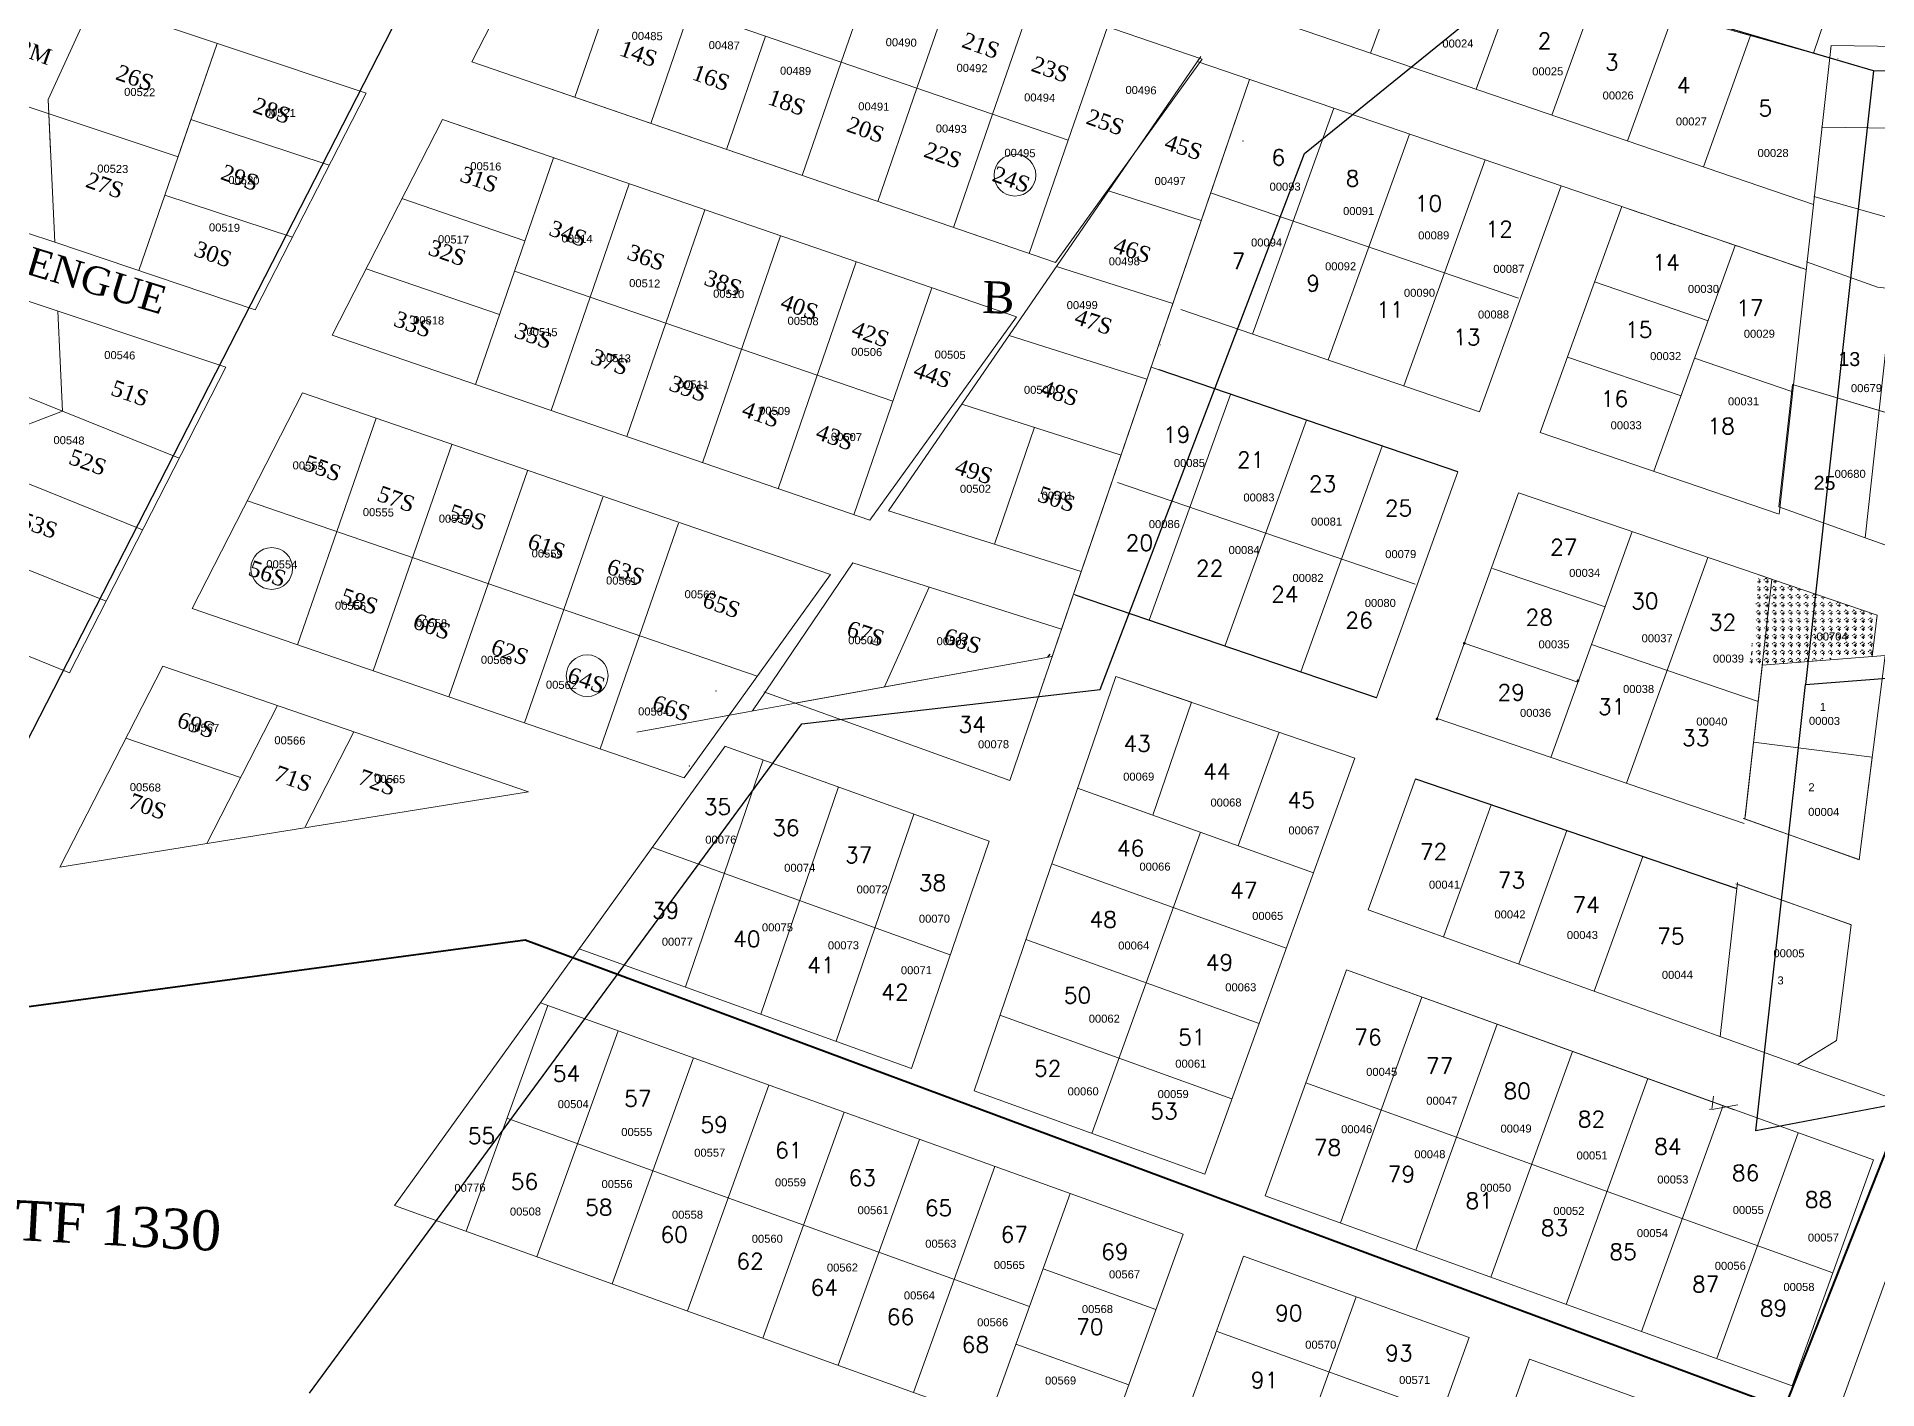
# Model space of a CAD drawing. Header units: metres. Extents: x 251686 to 255059, y 1627526 to 1631912.
# Drawn here: x 253179 to 253409, y 1630908.1 to 1631077.2 of the extents above; entities that cross this region are included whole.
import ezdxf
from ezdxf.enums import TextEntityAlignment as Align

# ---------------------------------------------------------------- set-up
doc = ezdxf.new("R2010")
doc.units = ezdxf.units.M
doc.header["$MEASUREMENT"] = 0
doc.linetypes.add('CACHE2', pattern=[0.004763, 0.003175, -0.001588])
for name, color, linetype in [('A_revoir_niveau_0', 7, 'Continuous'), ('limites_parcelles', 7, 'Continuous'), ('limites_sections', 7, 'Continuous'), ('limites_tf', 7, 'Continuous'), ('numero_lot', 7, 'Continuous'), ('numero_parcelle', 7, 'Continuous'), ('toponymie', 7, 'Continuous')]:
    doc.layers.add(name, color=color, linetype=linetype)
for name, color, linetype, lineweight in [('cercles', 7, 'Continuous', 0), ('Default', 7, 'Continuous', 0), ('LESTF', 1, 'Continuous', 0), ('Réquisition', 240, 'Continuous', 0), ('TF352DP', 3, 'Continuous', 0)]:
    doc.layers.add(name, color=color, linetype=linetype, lineweight=lineweight)
doc.styles.get("Standard").update_dxf_attribs({"font": 'txt.shx'})
doc.styles.add('Style-Arial', font='arial.ttf')
doc.styles.add('Style-WORKING', font='WORKING.shx')

msp = doc.modelspace()

# ---------------------------------------------------------------- hatches: boundary and pattern name
at = {"layer": 'A_revoir_niveau_0', "ltscale": 39.37}
h = msp.add_hatch(dxfattribs=at)
h.set_pattern_fill('VERGER', color=3, style=0, pattern_type=2)
h.set_pattern_definition([(0.23, (-0.0474, -0.1157), (-0.0040142385, 0.9999899429), [0.095671, -0.904327]), (0.23, (-0.0483, 0.1153), (-0.0040142385, 0.9999899429), [0.095671, -0.904327]), (90.23, (-0.1153, -0.0483), (-0.9999899429, -0.0040142385), [0.095671, -0.904327]), (90.23, (0.1157, -0.0474), (-0.9999899429, -0.0040142385), [0.095671, -0.904327]), (45.23, (0.0483, -0.1153), (-0.99998942392, -0.0040142364), [0.095671, -1.31854]), (45.23, (-0.1157, 0.0474), (-0.99998942392, -0.0040142364), [0.095671, -1.31854]), (315.23, (-0.1153, -0.0483), (0.99998942392, 0.0040142364), [0.095671, -1.31854]), (315.23, (0.0474, 0.1157), (0.99998942392, 0.0040142364), [0.095671, -1.31854])])
h.paths.add_polyline_path([(253408.986914, 1631004.877132), (253394.2177, 1631009.936981), (253393.081398, 1630998.522953), (253408.422542, 1630999.912343)])

# ---------------------------------------------------------------- linework, layer by layer
at = {"layer": 'A_revoir_niveau_0', "lineweight": 13}
for p, q in [((253319.344904, 1631038.529442), (253319.351797, 1631038.527291)), ((253319.410188, 1631038.68253), (253319.448797, 1631038.670377))]:
    msp.add_line(p, q, dxfattribs=at)
at = {"layer": 'A_revoir_niveau_0', "ltscale": 39.37}
for p, q in [((253356.609322, 1631022.788184), (253319.278333, 1631035.544512)), ((253346.431988, 1630994.549485), (253308.810474, 1631007.405088)), ((253351.293526, 1630984.430552), (253391.48033, 1630970.698367))]:
    msp.add_line(p, q, dxfattribs=at)
at = {"layer": 'A_revoir_niveau_0', "color": 6, "ltscale": 39.37}
msp.add_line((253305.36895, 1630999.619932), (253305.64644, 1631000.028564), dxfattribs=at)
at = {"layer": 'cercles', "color": 7, "ltscale": 39.37}
for p in [(253394.225736, 1631009.934228), (253408.400113, 1630999.715031)]:
    msp.add_line(p, (253408.986914, 1631004.877132), dxfattribs=at)
at = {"layer": 'Default', "color": 1, "linetype": 'Continuous', "lineweight": 53, "ltscale": 39.37, "true_color": 0xff0000}
for p in [(253357.399003, 1631001.371209), (253357.399003, 1631001.371209), (253371.607131, 1630996.718137), (253371.607131, 1630996.718137), (253353.983644, 1630991.89473), (253353.983644, 1630991.89473)]:
    msp.add_point(p, dxfattribs=at)
at = {"layer": 'LESTF', "ltscale": 39.37}
for p in [(253329.760583, 1631064.156083), (253304.916395, 1630996.856561), (253263.897432, 1630995.406912)]:
    msp.add_point(p, dxfattribs=at)
at = {"layer": 'limites_parcelles', "color": 7, "lineweight": 0}
for p, q in [((253247.171049, 1631101.030172), (253233.372241, 1631074.051564)), ((253247.171049, 1631101.030172), (253324.637569, 1631074.381218)), ((253256.086654, 1631097.96315), (253246.228923, 1631069.628787)), ((253120.380176, 1631087.599824), (253196.651946, 1631062.180876)), ((253240.271695, 1631087.540966), (253307.894861, 1631064.27807)), ((253279.526325, 1631074.037019), (253284.45519, 1631088.204201)), ((253288.982503, 1631070.784036), (253293.911369, 1631084.951217)), ((253186.795183, 1631083.286892), (253180.429714, 1631069.341093)), ((253185.998869, 1631081.542286), (253220.150095, 1631070.160772)), ((253260.613967, 1631080.542985), (253255.734522, 1631066.358804)), ((253298.438682, 1631067.531053), (253303.367547, 1631081.698234)), ((253307.894861, 1631064.27807), (253312.821436, 1631078.43867)), ((253191.758543, 1631047.956118), (253201.531617, 1631076.365717)), ((253196.932737, 1631062.997115), (253201.531617, 1631076.365717)), ((253270.070088, 1631077.290022), (253265.190644, 1631063.10584)), ((253113.516142, 1631074.076308), (253181.239184, 1631051.50638)), ((253233.372241, 1631074.051564), (253306.31136, 1631048.960064)), ((253279.52621, 1631074.037059), (253274.646765, 1631059.852877)), ((253285.444447, 1631017.922455), (253324.473432, 1631074.734253)), ((253324.637569, 1631074.381218), (253306.31136, 1631048.960064)), ((253242.949647, 1631070.756878), (253306.31136, 1631048.960064)), ((253288.982331, 1631070.784096), (253284.102886, 1631056.599914)), ((253180.429714, 1631069.341093), (253181.239184, 1631051.50638)), ((253180.429714, 1631069.341093), (253180.721424, 1631062.913957)), ((253220.150095, 1631070.160772), (253206.285395, 1631043.053336)), ((253198.264786, 1631066.869282), (253215.54143, 1631061.150183)), ((253229.692559, 1631066.857269), (253215.893751, 1631039.878661)), ((253229.692559, 1631066.857269), (253301.424371, 1631042.181089)), ((253229.692559, 1631066.857269), (253240.267559, 1631063.219405)), ((253298.438452, 1631067.531132), (253293.559007, 1631053.346951)), ((253329.087218, 1631067.583266), (253305.896203, 1630999.723937)), ((253307.894574, 1631064.278169), (253303.015129, 1631050.093987)), ((253233.824207, 1631033.710476), (253243.583096, 1631062.07884)), ((253195.011561, 1631057.4124), (253210.941827, 1631052.157314)), ((253224.632996, 1631056.965113), (253240.004837, 1631051.677106)), ((253243.280328, 1631030.457512), (253253.039218, 1631058.825876)), ((253312.936454, 1631057.940671), (253324.529454, 1631054.246773)), ((253252.736449, 1631027.204549), (253262.495339, 1631055.572913)), ((253262.19257, 1631023.951586), (253271.95146, 1631052.31995)), ((253181.239184, 1631051.50638), (253206.285395, 1631043.053336)), ((253164.960115, 1631048.4633), (253202.620446, 1631035.887847)), ((253220.148384, 1631048.197065), (253236.833198, 1631042.457388)), ((253238.703651, 1631047.894658), (253285.984258, 1631031.629841)), ((253271.648692, 1631020.698623), (253281.407582, 1631049.066987)), ((253306.429583, 1631048.469068), (253320.971415, 1631043.835579)), ((253281.104813, 1631017.445659), (253290.863703, 1631045.814023)), ((253181.629943, 1631042.896948), (253182.197518, 1631030.391806)), ((253301.424371, 1631042.181089), (253283.098162, 1631016.759935)), ((253161.10293, 1631038.899345), (253182.197518, 1631030.391806)), ((253215.893751, 1631039.878661), (253283.098162, 1631016.759935)), ((253300.514246, 1631039.858521), (253317.736834, 1631034.370858)), ((253202.620446, 1631035.887847), (253183.081879, 1630997.687204)), ((253212.214069, 1631032.684366), (253198.415261, 1631005.705759)), ((253212.214069, 1631032.684366), (253278.211173, 1631009.980961)), ((253168.534029, 1631025.119705), (253182.197518, 1631030.391806)), ((253182.197518, 1631030.391806), (253196.79767, 1631024.503502)), ((253221.424369, 1631029.515967), (253211.566638, 1631001.181605)), ((253294.598909, 1631031.247973), (253314.502253, 1631024.906136)), ((253298.684812, 1631013.754978), (253303.671205, 1631028.37841)), ((253168.534029, 1631025.119705), (253192.22574, 1631015.564736)), ((253230.869099, 1631026.230077), (253221.022817, 1630997.928622)), ((253240.313829, 1631022.944186), (253230.478996, 1630994.675639)), ((253205.314665, 1631019.195062), (253269.048069, 1630997.270384)), ((253249.758559, 1631019.658296), (253239.935174, 1630991.422656)), ((253285.444447, 1631017.922455), (253309.525245, 1631010.342893)), ((253259.203289, 1631016.372406), (253249.391353, 1630988.169673)), ((253169.257225, 1631014.045392), (253187.653809, 1631006.62597)), ((253280.993634, 1631011.443713), (253268.436654, 1630992.926606)), ((253280.993634, 1631011.443713), (253307.062717, 1631003.137277)), ((253278.211173, 1631009.980961), (253259.884965, 1630984.559807)), ((253290.521652, 1631008.407784), (253284.961184, 1630995.925112)), ((253198.415261, 1631005.705759), (253259.884965, 1630984.559807)), ((253169.98042, 1631002.971079), (253183.081879, 1630997.687204)), ((253267.842694, 1630992.818827), (253305.896203, 1630999.723937)), ((253273.735839, 1630993.888185), (253305.896203, 1630999.723937)), ((253194.735579, 1630998.511463), (253181.891972, 1630973.400408)), ((253194.735579, 1630998.511463), (253240.440442, 1630982.788712)), ((253209.062869, 1630993.582788), (253200.2454, 1630976.343398)), ((253253.988361, 1630990.271111), (253267.842694, 1630992.818827)), ((253218.614396, 1630990.297005), (253212.544342, 1630978.429197)), ((253190.135976, 1630989.518594), (253204.463267, 1630984.589919)), ((253181.891972, 1630973.400408), (253240.440442, 1630982.788712))]:
    msp.add_line(p, q, dxfattribs=at)
at = {"layer": 'limites_parcelles', "color": 7, "lineweight": 0, "ltscale": 39.37}
for p, q in [((253351.501321, 1631091.17707), (253345.67211, 1631075.157315)), ((253364.292159, 1631085.499321), (253358.885942, 1631070.642031)), ((253373.920808, 1631082.782437), (253368.352765, 1631067.407135)), ((253401.055291, 1631056.232393), (253329.243958, 1631080.770959)), ((253383.549434, 1631080.06556), (253377.819583, 1631064.17224)), ((253393.17839, 1631077.349667), (253387.286396, 1631060.937346)), ((253400.149716, 1631048.084134), (253324.033412, 1631074.093746)), ((253330.548311, 1631071.867548), (253300.594364, 1630984.208271)), ((253330.91911, 1631040.024458), (253341.096444, 1631068.263157)), ((253402.052009, 1631065.89071), (253416.52178, 1631065.694814)), ((253340.387166, 1631036.78914), (253350.5645, 1631065.027839)), ((253349.855222, 1631033.553822), (253360.032556, 1631061.792521)), ((253325.696006, 1631057.667431), (253364.175583, 1631044.518621)), ((253359.323278, 1631030.318504), (253369.500611, 1631058.557203)), ((253401.078435, 1631057.218267), (253414.653014, 1631053.383321)), ((253366.898771, 1631027.729891), (253377.076105, 1631055.96859)), ((253381.100855, 1631022.876914), (253391.278189, 1631051.115613)), ((253409.029729, 1631045.888383), (253400.16164, 1631049.051604)), ((253373.68366, 1631046.555691), (253387.885744, 1631041.702713)), ((253359.323278, 1631030.318504), (253321.979832, 1631043.079088)), ((253370.291216, 1631037.142791), (253384.493299, 1631032.289814)), ((253386.189522, 1631036.996264), (253398.34212, 1631032.843613)), ((253318.257181, 1631035.893449), (253356.609322, 1631022.788184)), ((253398.442506, 1631033.737829), (253419.603202, 1631027.361764)), ((253318.027821, 1631004.255439), (253328.205155, 1631032.494138)), ((253327.495877, 1631001.020121), (253337.67321, 1631029.25882)), ((253366.898771, 1631027.729891), (253396.627638, 1631017.571275)), ((253336.963933, 1630997.784803), (253347.141266, 1631026.023502)), ((253346.431988, 1630994.549485), (253356.609322, 1631022.788184)), ((253314.048079, 1631021.473544), (253351.284293, 1631008.749602)), ((253354.007482, 1630991.960872), (253364.184816, 1631020.199571)), ((253364.184816, 1631020.199571), (253395.848126, 1631009.379939)), ((253368.209566, 1630987.107895), (253378.386899, 1631015.346594)), ((253360.949946, 1631010.732827), (253374.994455, 1631005.933694)), ((253377.677621, 1630983.872577), (253387.854955, 1631012.111276)), ((253308.551491, 1631007.493585), (253346.431988, 1630994.549485)), ((253357.399927, 1631001.373772), (253371.60201, 1630996.520795)), ((253373.298232, 1631001.227245), (253394.123996, 1630994.110898)), ((253409.99031, 1630999.838924), (253394.632917, 1630998.642421)), ((253409.99031, 1630999.838924), (253406.763243, 1630974.312867)), ((253313.848486, 1630997.225852), (253296.140493, 1630945.403972)), ((253313.848486, 1630997.225852), (253323.31523, 1630993.990982)), ((253313.848486, 1630997.225852), (253343.718033, 1630987.019165)), ((253394.659063, 1630998.849494), (253393.573335, 1630989.234199)), ((253300.594364, 1630984.208271), (253269.866079, 1630995.282861)), ((253318.493361, 1630979.884221), (253323.31523, 1630993.990982)), ((253329.13079, 1630976.050451), (253334.249977, 1630990.254483)), ((253354.007482, 1630991.960872), (253392.399866, 1630978.841856)), ((253223.721568, 1630931.094535), (253265.019724, 1630988.516985)), ((253298.033978, 1630976.623783), (253265.005065, 1630988.527528)), ((253393.54719, 1630989.027126), (253408.386288, 1630987.151131)), ((253260.062759, 1630958.406524), (253269.768714, 1630986.810691)), ((253324.974487, 1630935.012092), (253343.718033, 1630987.019165)), ((253269.475659, 1630955.014079), (253279.181613, 1630983.418246)), ((253309.081765, 1630983.276195), (253318.493361, 1630979.884221)), ((253338.542386, 1630972.658476), (253309.081765, 1630983.276195)), ((253345.394311, 1630968.062201), (253351.293526, 1630984.430552)), ((253354.805907, 1630964.670227), (253360.761582, 1630981.195234)), ((253278.888559, 1630951.621634), (253288.594513, 1630980.025802)), ((253298.006109, 1630976.633827), (253288.300155, 1630948.22966)), ((253310.857093, 1630940.100054), (253324.424992, 1630977.746438)), ((253364.217503, 1630961.278252), (253370.229638, 1630977.959916)), ((253293.153132, 1630962.431743), (253255.949533, 1630975.840061)), ((253335.150412, 1630963.24688), (253305.846447, 1630973.80814)), ((253373.629099, 1630957.886277), (253379.697693, 1630974.724598)), ((253435.015191, 1630935.762498), (253345.394311, 1630968.062201)), ((253405.735402, 1630966.182652), (253403.906259, 1630951.714151)), ((253288.300155, 1630948.22966), (253246.801628, 1630963.185885)), ((253331.758437, 1630953.835284), (253302.611129, 1630964.340084)), ((253332.504807, 1630932.298136), (253342.680731, 1630960.532925)), ((253408.561904, 1630936.789102), (253342.680731, 1630960.532925)), ((253391.150451, 1630943.064255), (253342.680731, 1630960.532925)), ((253232.669936, 1630927.86951), (253242.84586, 1630956.104298)), ((253322.260908, 1630927.482815), (253241.942668, 1630956.429812)), ((253341.916403, 1630928.906162), (253352.092327, 1630957.14095)), ((253328.366462, 1630944.423688), (253299.375811, 1630954.872028)), ((253351.327999, 1630925.514187), (253361.503923, 1630953.748975)), ((253241.498013, 1630924.687837), (253251.673937, 1630952.922625)), ((253250.909609, 1630921.295863), (253261.085533, 1630949.530651)), ((253360.739595, 1630922.122212), (253370.915519, 1630950.357001)), ((253403.473942, 1630922.671708), (253337.592769, 1630946.415531)), ((253370.151191, 1630918.730238), (253380.327116, 1630946.965026)), ((253260.321205, 1630917.903888), (253270.497129, 1630946.138676)), ((253324.974487, 1630935.012092), (253296.140493, 1630945.403972)), ((253303.055552, 1630918.453383), (253237.757898, 1630941.986904)), ((253269.732801, 1630914.511913), (253279.908725, 1630942.746701)), ((253379.562788, 1630915.338263), (253389.738712, 1630943.573051)), ((253279.144397, 1630911.119938), (253289.320321, 1630939.354727)), ((253388.974384, 1630911.946288), (253399.150308, 1630940.181076)), ((253288.555993, 1630907.727964), (253298.731917, 1630935.962752)), ((253398.38598, 1630908.554314), (253408.561904, 1630936.789102)), ((253297.967589, 1630904.335989), (253308.143514, 1630932.570777)), ((253312.084984, 1630899.248027), (253223.721568, 1630931.094535)), ((253398.38598, 1630908.554314), (253332.504807, 1630932.298136)), ((253312.084984, 1630899.248027), (253322.260908, 1630927.482815)), ((253319.615303, 1630896.534071), (253329.791227, 1630924.76886)), ((253329.791227, 1630924.76886), (253358.026016, 1630914.592935)), ((253404.503517, 1630906.34953), (253410.948269, 1630924.231562)), ((253318.868933, 1630918.071219), (253304.751539, 1630923.159181)), ((253333.995379, 1630892.174963), (253343.908622, 1630919.680898)), ((253326.399253, 1630915.357264), (253354.634041, 1630905.181339)), ((253349.262168, 1630890.276187), (253358.026016, 1630914.592935)), ((253315.476958, 1630908.659623), (253301.359564, 1630913.747585)), ((253357.404455, 1630889.263507), (253365.555292, 1630911.879356)), ((253365.555292, 1630911.879356), (253393.790081, 1630901.703432))]:
    msp.add_line(p, q, dxfattribs=at)
at = {"layer": 'limites_parcelles', "color": 7, "linetype": 'CACHE2', "lineweight": 0, "ltscale": 78.74}
for p, q in [((253377.076105, 1631055.96859), (253400.149716, 1631048.084134)), ((253392.262756, 1630979.484287), (253406.764706, 1630974.324439)), ((253391.333308, 1630971.320139), (253405.736995, 1630966.195253))]:
    msp.add_line(p, q, dxfattribs=at)
at = {"layer": 'limites_parcelles', "color": 7, "lineweight": 0, "ltscale": 39.37, "flags": 128}
for points in [[(253405.067463, 1631086.795921), (253405.067507, 1631086.796053), (253393.423152, 1631090.806077), (253389.273735, 1631078.450353), (253403.091641, 1631074.555215)], [(253406.483753, 1631086.308333), (253406.483753, 1631086.308333), (253393.423152, 1631090.806077), (253389.273735, 1631078.450353), (253395.854426, 1631076.593502)], [(253405.067463, 1631086.795921), (253404.990703, 1631086.822347), (253401.063076, 1631075.127048), (253401.141304, 1631075.104996)], [(253403.198068, 1631076.099626), (253417.838133, 1631075.901425)], [(253400.16164, 1631049.051604), (253409.029729, 1631045.888383), (253410.92483, 1631045.680995), (253421.349945, 1631044.540138), (253431.261265, 1631043.455508), (253429.568822, 1631026.811158), (253427.806353, 1631009.478131), (253422.88555, 1631009.094749), (253417.925657, 1631010.863928), (253407.524592, 1631014.573958), (253396.723659, 1631018.426619), (253398.442506, 1631033.737829), (253409.262965, 1631030.477447), (253419.603202, 1631027.361764)], [(253400.16164, 1631049.051604), (253409.029729, 1631045.888383)], [(253410.92483, 1631045.680995), (253407.524592, 1631014.573958)], [(253441.579327, 1631042.326366), (253439.943414, 1631026.237956), (253438.32254, 1631010.297453), (253422.88555, 1631009.094749), (253407.524592, 1631014.573958), (253396.723659, 1631018.426619)], [(253417.925657, 1631010.863928), (253407.524592, 1631014.573958), (253396.723659, 1631018.426619), (253398.442506, 1631033.737829), (253409.262965, 1631030.477447)], [(253395.848126, 1631009.379939), (253392.487872, 1630979.621249)], [(253393.54719, 1630989.027126), (253392.461727, 1630979.414176), (253406.763243, 1630974.312867), (253408.386288, 1630987.151131)], [(253389.392144, 1630952.205217), (253391.565584, 1630971.453384)], [(253391.542095, 1630971.245363), (253405.735402, 1630966.182652)], [(253399.045694, 1630948.726041), (253403.906259, 1630951.714151)], [(253388.552921, 1630944.772989), (253388.361915, 1630943.08142)], [(253388.361915, 1630943.08142), (253391.593362, 1630943.688472)]]:
    msp.add_lwpolyline(points, dxfattribs=at)
for points in [[(253404.990703, 1631086.822347), (253393.430093, 1631090.802332), (253393.423152, 1631090.806077), (253389.273735, 1631078.450353), (253401.063076, 1631075.127048), (253404.990703, 1631086.822347)], [(253404.079926, 1631074.481912), (253404.079926, 1631074.481912), (253404.089921, 1631074.512797)]]:
    msp.add_lwpolyline(points, close=True, dxfattribs=at)
at = {"layer": 'limites_parcelles', "color": 7, "lineweight": 0, "ltscale": 39.37, "elevation": 0.000039, "flags": 128}
msp.add_lwpolyline([(253396.753806, 1631017.528162), (253403.263185, 1631076.098744)], dxfattribs=at)
at = {"layer": 'limites_parcelles', "lineweight": 0, "ltscale": 39.37}
for p in [(253403.212819, 1631075.645558), (253388.126478, 1630943.129201)]:
    msp.add_point(p, dxfattribs=at)
at = {"layer": 'limites_parcelles', "color": 3, "lineweight": 0, "ltscale": 39.37}
msp.add_point((253388.126478, 1630943.129201), dxfattribs=at)
at = {"layer": 'limites_sections', "color": 112, "linetype": 'Continuous', "lineweight": 40, "flags": 128}
msp.add_lwpolyline([(253674.590697, 1631377.408104), (253674.590697, 1631377.408104), (253646.244957, 1631234.319701), (253623.83294, 1631051.575567), (253609.133378, 1630987.020807), (253440.819697, 1630955.12805), (253435.967436, 1630934.255873), (253410.924755, 1630940.010543), (253397.397847, 1630905.717981), (253240.051375, 1630964.260416), (253159.014814, 1630953.400816), (252902.302406, 1631004.373492), (252917.511762, 1631033.512299), (252933.615556, 1631071.636486), (253042.666678, 1631330.256564), (253197.294172, 1631271.365351), (253325.36771, 1631355.405241), (253397.015191, 1631407.238072), (253416.952786, 1631422.235841), (253456.97, 1631424.24), (253481.6913, 1631407.086037), (253494.993744, 1631402.644051), (253581.47345, 1631387.191228), (253674.590697, 1631377.408104)], close=True, dxfattribs=at)
at = {"layer": 'limites_tf', "color": 5, "linetype": 'Continuous', "lineweight": 30}
for p, q in [((253337.451749, 1631062.604281), (253365.728469, 1631085.53234)), ((253408.563616, 1631072.920481), (253365.728469, 1631085.53234)), ((253408.563616, 1631072.920481), (253400.031249, 1630996.206781)), ((253558.998701, 1631071.686481), (253408.563616, 1631072.920481)), ((253311.915054, 1630995.59655), (253337.451749, 1631062.604281)), ((253400.031249, 1630996.206781), (253501.798792, 1631004.314265)), ((253274.595015, 1630991.310479), (253311.915054, 1630995.59655)), ((253393.831432, 1630940.42769), (253400.031249, 1630996.206781)), ((253213.084049, 1630907.637229), (253274.595015, 1630991.310479)), ((253497.207285, 1630960.034492), (253393.831432, 1630940.42769))]:
    msp.add_line(p, q, dxfattribs=at)
at = {"layer": 'numero_lot', "color": 7, "linetype": 'Continuous', "lineweight": 0}
for centre in [(253301.243272, 1631059.894582), (253208.352313, 1631010.724351), (253247.776645, 1630997.324276)]:
    msp.add_circle(centre, 2.610339, dxfattribs=at)
at = {"layer": 'Réquisition', "color": 3, "linetype": 'Continuous', "lineweight": 30, "flags": 128}
msp.add_lwpolyline([(252787.343625, 1631264.56264), (252785.572183, 1631266.590507), (252919.674873, 1631550.181121), (253390.595759, 1631404.867731), (253306.193636, 1631240.01125), (253168.722063, 1630971.496611), (253153.603716, 1630907.489782), (253094.073842, 1630867.539945), (253056.732748, 1630885.562411), (253022.258657, 1630902.199277), (252999.275854, 1630926.564021), (252977.697687, 1631019.616696), (252971.268182, 1631047.344717), (252936.0215, 1631044.607453), (252827.135677, 1631095.210585), (252828.797528, 1631106.779087), (252825.943503, 1631119.504897), (252825.169732, 1631185.881846), (252815.531298, 1631221.343829), (252787.343625, 1631264.56264)], close=True, dxfattribs=at)
at = {"layer": 'TF352DP'}
for p in [(253305.896203, 1630999.723937), (253260.539734, 1630986.011653)]:
    msp.add_point(p, dxfattribs=at)

# ---------------------------------------------------------------- texts
at = {"layer": 'numero_lot', "color": 7, "linetype": 'Continuous', "lineweight": 0}
for s, p in [('2', (253366.579049, 1631075.680924)), ('3', (253374.986906, 1631072.99832)), ('4', (253383.954388, 1631070.146138)), ('5', (253394.172814, 1631067.278259))]:
    msp.add_text(s, height=2.000836, rotation=0.209829, dxfattribs=at).set_placement(p)
at = {"layer": 'numero_lot', "color": 7, "lineweight": 0}
for s, p in [('6', (253333.31676, 1631061.109488)), ('8', (253342.580423, 1631058.487144)), ('10', (253351.210158, 1631055.358239)), ('12', (253360.046392, 1631052.14204)), ('7', (253328.336645, 1631048.131065)), ('14', (253380.915539, 1631047.971933)), ('9', (253337.668955, 1631045.368013)), ('11', (253346.416093, 1631042.070948)), ('17', (253391.385599, 1631042.283543)), ('13', (253356.010387, 1631038.639619)), ('15', (253377.489331, 1631039.573956)), ('16', (253374.460149, 1631030.940318)), ('18', (253387.793473, 1631027.525378)), ('19', (253319.748501, 1631026.445171)), ('21', (253328.993956, 1631023.302152)), ('23', (253337.973696, 1631020.287777)), ('25', (253347.472291, 1631017.273218)), ('20', (253315.087847, 1631012.936334)), ('27', (253368.127399, 1631012.372683)), ('22', (253323.866777, 1631009.739397)), ('24', (253333.27027, 1631006.497674)), ('30', (253378.256562, 1631005.649732)), ('26', (253342.537193, 1631003.243172)), ('28', (253365.066191, 1631003.615072)), ('32', (253387.961939, 1631002.98203)), ('29', (253361.563936, 1630994.227075)), ('34', (253294.18199, 1630990.207408)), ('31', (253374.109842, 1630992.441247)), ('33', (253384.614873, 1630988.530952)), ('43', (253314.810003, 1630987.817985)), ('44', (253324.749752, 1630984.352937)), ('35', (253262.346393, 1630979.937398)), ('45', (253335.305495, 1630980.766448)), ('36', (253270.89399, 1630977.310039)), ('46', (253313.977144, 1630974.741016)), ('72', (253351.844872, 1630974.314278)), ('37', (253280.001569, 1630973.893562)), ('38', (253289.217512, 1630970.410654)), ('73', (253361.576038, 1630970.735895)), ('47', (253328.130533, 1630969.47734)), ('74', (253370.924108, 1630967.663806)), ('39', (253255.878786, 1630966.950865)), ('48', (253310.566963, 1630965.829906)), ('40', (253266.015386, 1630963.399751)), ('75', (253381.505494, 1630963.758261)), ('49', (253325.094088, 1630960.467474)), ('41', (253275.287133, 1630960.12797)), ('42', (253284.539985, 1630956.751796)), ('50', (253307.339942, 1630956.354054)), ('51', (253321.640257, 1630951.128657)), ('76', (253343.657225, 1630951.123791)), ('54', (253243.481412, 1630946.565747)), ('52', (253303.623166, 1630947.223094)), ('77', (253352.618328, 1630947.525076)), ('80', (253362.293909, 1630944.400929)), ('57', (253252.416895, 1630943.441347)), ('59', (253261.93248, 1630940.189018)), ('53', (253318.162982, 1630941.875554)), ('82', (253371.58522, 1630940.886901)), ('55', (253232.863551, 1630938.809713)), ('78', (253338.587471, 1630937.333769)), ('84', (253381.134932, 1630937.454351)), ('61', (253271.263694, 1630936.988349)), ('56', (253238.225172, 1630933.072281)), ('63', (253280.456772, 1630933.543357)), ('79', (253347.833708, 1630934.003994)), ('86', (253390.854518, 1630934.146521)), ('81', (253357.563098, 1630930.685301)), ('88', (253399.962658, 1630930.821627)), ('58', (253247.523086, 1630929.851795)), ('65', (253289.980935, 1630929.7718)), ('60', (253256.929431, 1630926.443965)), ('67', (253299.458808, 1630926.466439)), ('83', (253366.980155, 1630927.306153)), ('69', (253312.029992, 1630924.306061)), ('85', (253375.532868, 1630924.293019)), ('62', (253266.426586, 1630923.109494)), ('64', (253275.706207, 1630919.833529)), ('87', (253385.859737, 1630920.241199)), ('90', (253333.768572, 1630916.6268)), ('89', (253394.339635, 1630917.258053)), ('66', (253285.23083, 1630916.167955)), ('70', (253308.887566, 1630914.913578)), ('68', (253294.588778, 1630912.706835)), ('93', (253347.530844, 1630911.623674)), ('91', (253330.731889, 1630908.2455))]:
    msp.add_text(s, height=2.000836, rotation=0.209829, dxfattribs=at).set_placement(p)
at = {"layer": 'numero_lot', "color": 7, "linetype": 'Continuous', "lineweight": 0, "char_height": 2, "attachment_point": 7, "line_spacing_factor": 0.6}
for s, insert, rotation in [('\\fTimes New Roman|b0|i0|c00|p23;21S', (253294.444281, 1631075.915227), 340.52843427), ('\\fTimes New Roman|b0|i0|c00|p23;18M', (253175.009143, 1631075.496686), 340.52843427), ('\\fTimes New Roman|b0|i0|c00|p23;14S', (253251.651831, 1631074.894412), 340.52843427), ('\\fTimes New Roman|b0|i0|c00|p23;26S', (253188.706096, 1631071.882255), 340.52843427), ('\\fTimes New Roman|b0|i0|c00|p23;16S', (253260.725952, 1631071.889895), 340.52843427), ('\\fTimes New Roman|b0|i0|c00|p23;23S', (253303.127228, 1631072.939091), 340.52843427), ('\\fTimes New Roman|b0|i0|c00|p23;18S', (253270.18743, 1631068.799694), 340.52843427), ('\\fTimes New Roman|b0|i0|c00|p23;28S', (253205.845814, 1631067.780546), 340.52843427), ('\\fTimes New Roman|b0|i0|c00|p23;25S', (253309.991697, 1631066.340744), 340.52843427), ('\\fTimes New Roman|b0|i0|c00|p23;20S', (253280.032072, 1631065.395647), 340.52843427), ('\\fTimes New Roman|b0|i0|c00|p23;22S', (253289.698739, 1631062.210808), 340.52843427), ('\\fTimes New Roman|b0|i0|c00|p23;45S', (253319.77638, 1631063.155181), 341.83840633), ('\\fTimes New Roman|b0|i0|c00|p23;29S', (253201.828246, 1631059.400158), 340.52843427), ('\\fTimes New Roman|b0|i0|c00|p23;27S', (253184.948598, 1631058.439603), 340.52843427), ('\\fTimes New Roman|b0|i0|c00|p23;31S', (253231.721974, 1631059.169214), 340.52843427), ('\\fTimes New Roman|b0|i0|c00|p23;24S', (253298.246865, 1631059.179959), 340.52843427), ('\\fTimes New Roman|b0|i0|c00|p23;34S', (253242.852354, 1631052.406504), 340.52843427), ('\\fTimes New Roman|b0|i0|c00|p23;30S', (253198.479322, 1631049.829216), 340.52843427), ('\\fTimes New Roman|b0|i0|c00|p23;32S', (253227.753938, 1631049.990956), 340.52843427), ('\\fTimes New Roman|b0|i0|c00|p23;36S', (253252.605424, 1631049.426847), 340.52843427), ('\\fTimes New Roman|b0|i0|c00|p23;46S', (253313.383697, 1631050.277787), 341.83840633), ('\\fTimes New Roman|b0|i0|c00|p23;38S', (253262.234049, 1631046.220586), 340.52843427), ('\\fTimes New Roman|b0|i0|c00|p23;33S', (253223.445233, 1631041.074273), 340.52843427), ('\\fTimes New Roman|b0|i0|c00|p23;40S', (253271.771828, 1631043.216867), 340.52843427), ('\\fTimes New Roman|b0|i0|c00|p23;47S', (253308.525031, 1631041.312218), 341.83840633), ('\\fTimes New Roman|b0|i0|c00|p23;35S', (253238.514468, 1631039.64324), 340.52843427), ('\\fTimes New Roman|b0|i0|c00|p23;42S', (253280.645504, 1631039.831514), 340.52843427), ('\\fTimes New Roman|b0|i0|c00|p23;37S', (253248.049807, 1631036.35857), 340.52843427), ('\\fTimes New Roman|b0|i0|c00|p23;44S', (253288.393294, 1631034.727928), 340.52843427), ('\\fTimes New Roman|b0|i0|c00|p23;51S', (253188.089874, 1631032.445764), 340.52843427), ('\\fTimes New Roman|b0|i0|c00|p23;39S', (253257.845236, 1631033.028266), 340.52843427), ('\\fTimes New Roman|b0|i0|c00|p23;48S', (253304.285491, 1631032.397105), 341.83840633), ('\\fTimes New Roman|b0|i0|c00|p23;41S', (253266.942916, 1631029.80806), 340.52843427), ('\\fTimes New Roman|b0|i0|c00|p23;43S', (253276.187883, 1631026.94852), 340.52843427), ('\\fTimes New Roman|b0|i0|c00|p23;52S', (253182.818805, 1631023.826169), 340.52843427), ('\\fTimes New Roman|b0|i0|c00|p23;55S', (253212.157591, 1631023.078028), 340.52843427), ('\\fTimes New Roman|b0|i0|c00|p23;49S', (253293.577727, 1631022.624661), 341.83840633), ('\\fTimes New Roman|b0|i0|c00|p23;57S', (253221.361429, 1631019.226913), 340.52843427), ('\\fTimes New Roman|b0|i0|c00|p23;50S', (253303.895699, 1631019.153465), 341.83840633), ('\\fTimes New Roman|b0|i0|c00|p23;53S', (253176.707247, 1631015.924495), 340.52843427), ('\\fTimes New Roman|b0|i0|c00|p23;59S', (253230.268433, 1631016.932234), 340.52843427), ('\\fTimes New Roman|b0|i0|c00|p23;61S', (253240.168664, 1631013.292099), 340.52843427), ('\\fTimes New Roman|b0|i0|c00|p23;56S', (253205.272768, 1631009.906461), 340.52843427), ('\\fTimes New Roman|b0|i0|c00|p23;63S', (253250.062835, 1631010.128881), 340.52843427), ('\\fTimes New Roman|b0|i0|c00|p23;58S', (253216.766813, 1631006.425344), 340.52843427), ('\\fTimes New Roman|b0|i0|c00|p23;65S', (253262.02576, 1631005.982764), 340.52843427), ('\\fTimes New Roman|b0|i0|c00|p23;60S', (253225.825963, 1631003.293798), 340.52843427), ('\\fTimes New Roman|b0|i0|c00|p23;67S', (253280.050318, 1631002.333047), 341.83840633), ('\\fTimes New Roman|b0|i0|c00|p23;62S', (253235.579782, 1631000.093908), 340.52843427), ('\\fTimes New Roman|b0|i0|c00|p23;64S', (253245.138048, 1630996.565878), 340.52843427), ('\\fTimes New Roman|b0|i0|c00|p23;66S', (253255.743452, 1630993.07257), 340.52843427), ('\\fTimes New Roman|b0|i0|c00|p23;69S', (253196.354958, 1630990.972311), 340.52843427), ('\\fTimes New Roman|b0|i0|c00|p23;71S', (253208.474379, 1630984.262586), 340.52843427), ('\\fTimes New Roman|b0|i0|c00|p23;72S', (253218.991925, 1630983.806201), 340.52843427), ('\\fTimes New Roman|b0|i0|c00|p23;70S', (253190.286751, 1630980.795912), 340.52843427)]:
    msp.add_mtext(s, dxfattribs=dict(at, insert=insert, rotation=rotation))
at = {"layer": 'numero_lot', "color": 7, "linetype": 'Continuous', "lineweight": 0, "char_height": 1.749997, "attachment_point": 5, "rotation": 359.51000031, "line_spacing_factor": 0.6, "style": 'Style-WORKING'}
for s, insert in [('\\fArial|b0|i0|c00|p39;13', (253405.52734, 1631036.896845)), ('\\fArial|b0|i0|c00|p39;25', (253402.432504, 1631021.415984))]:
    msp.add_mtext(s, dxfattribs=dict(at, insert=insert))
at = {"layer": 'numero_lot', "color": 7, "lineweight": 0, "insert": (253292.153644, 1631001.420065), "char_height": 2, "attachment_point": 7, "rotation": 341.83840633, "line_spacing_factor": 0.6}
msp.add_mtext('\\fTimes New Roman|b0|i0|c00|p23;68S', dxfattribs=at)
at = {"layer": 'numero_lot', "color": 7, "lineweight": 0, "char_height": 1, "attachment_point": 1, "rotation": 359.51000031, "line_spacing_factor": 0.6, "style": 'Style-WORKING'}
for s, insert in [('\\fArial|b0|i0|c00|p39;1', (253401.844461, 1630993.926305)), ('\\fArial|b0|i0|c00|p39;2', (253400.414977, 1630983.878141)), ('\\fArial|b0|i0|c00|p39;3', (253396.547859, 1630959.728695))]:
    msp.add_mtext(s, dxfattribs=dict(at, insert=insert))
at = {"layer": 'numero_parcelle', "color": 5, "lineweight": 0, "style": 'Style-Arial'}
for s, rotation, p in [('00485', 358.92, (253253.349443, 1631077.824365)), ('00487', 358.92, (253262.97914, 1631076.664894)), ('00490', 358.92, (253285.099486, 1631077.022358)), ('00024', 0.23, (253354.663162, 1631076.847641)), ('00489', 358.92, (253271.896212, 1631073.466394)), ('00492', 358.92, (253293.952173, 1631073.826008)), ('00025', 0.23, (253365.886905, 1631073.364765)), ('00522', 358.92, (253189.922418, 1631070.816099)), ('00496', 358.92, (253315.065815, 1631071.05839)), ('00521', 358.92, (253207.498151, 1631068.233773)), ('00491', 358.92, (253281.673824, 1631069.014371)), ('00494', 358.92, (253302.40136, 1631070.127423)), ('00026', 0.23, (253374.688022, 1631070.350525)), ('00493', 358.92, (253291.35756, 1631066.236518)), ('00027', 0.23, (253383.841636, 1631067.103117)), ('00523', 358.92, (253186.556766, 1631061.226765)), ('00516', 358.92, (253233.184979, 1631061.537905)), ('00495', 358.92, (253299.942092, 1631063.203052)), ('00028', 0.23, (253394.052739, 1631063.156207)), ('00520', 358.92, (253202.947083, 1631059.794153)), ('00497', 0.23, (253318.692084, 1631059.661676)), ('00093', 0.23, (253333.066852, 1631058.951656)), ('00091', 0.23, (253342.25314, 1631055.90545)), ('00519', 358.92, (253200.524042, 1631053.879092)), ('00517', 358.92, (253229.14567, 1631052.394317)), ('00514', 358.92, (253244.586462, 1631052.487217)), ('00094', 0.23, (253330.751133, 1631051.971913)), ('00089', 0.23, (253351.640317, 1631052.86005)), ('00498', 0.23, (253312.965996, 1631049.615783)), ('00092', 0.23, (253340.004115, 1631048.992998)), ('00087', 0.23, (253361.032067, 1631048.675269)), ('00512', 358.92, (253253.038535, 1631046.908613)), ('00510', 358.92, (253263.534922, 1631045.585475)), ('00090', 0.23, (253349.861107, 1631045.68139)), ('00030', 0.23, (253385.348673, 1631046.164314)), ('00499', 0.23, (253307.709597, 1631044.145206)), ('00088', 0.23, (253359.113013, 1631042.970565)), ('00518', 358.92, (253226.03817, 1631042.282218)), ('00515', 358.92, (253240.201988, 1631040.822321)), ('00508', 358.92, (253272.832599, 1631042.198911)), ('00029', 0.23, (253392.335411, 1631040.562384)), ('00506', 358.92, (253280.782593, 1631038.333422)), ('00546', 358.92, (253187.434516, 1631037.920147)), ('00513', 358.92, (253249.370557, 1631037.554992)), ('00505', 358.92, (253291.211745, 1631037.985283)), ('00032', 0.23, (253380.627941, 1631037.767422)), ('00511', 358.92, (253259.130658, 1631034.267917)), ('00679', 0.23, (253405.725719, 1631033.764593)), ('00500', 0.23, (253302.368044, 1631033.551321)), ('00031', 0.23, (253390.360425, 1631032.109491)), ('00509', 358.92, (253269.285112, 1631030.967678)), ('00033', 0.23, (253375.690589, 1631029.118323)), ('00548', 358.92, (253181.087631, 1631027.283584)), ('00507', 358.92, (253278.256505, 1631027.706931)), ('00085', 0.23, (253321.105215, 1631024.401444)), ('00553', 358.92, (253210.974517, 1631024.122481)), ('00680', 0.23, (253403.685793, 1631023.047102)), ('00502', 0.23, (253294.366115, 1631021.180954)), ('00501', 0.23, (253304.580581, 1631020.324454)), ('00083', 0.23, (253329.794326, 1631020.096551)), ('00555', 358.92, (253219.752144, 1631018.280149)), ('00557', 358.92, (253229.24444, 1631017.467888)), ('00086', 0.23, (253317.971824, 1631016.764939)), ('00081', 0.23, (253338.243888, 1631017.080899)), ('00559', 358.92, (253240.855154, 1631013.118715)), ('00084', 0.23, (253327.945733, 1631013.520824)), ('00079', 0.23, (253347.517982, 1631013.012937)), ('00554', 358.92, (253207.691139, 1631011.773132)), ('00034', 0.23, (253370.507992, 1631010.666048)), ('00561', 358.92, (253250.15283, 1631009.732151)), ('00082', 0.23, (253335.928438, 1631010.034134)), ('00556', 358.92, (253216.272318, 1631006.583992)), ('00563', 358.92, (253259.961037, 1631008.019243)), ('00080', 0.23, (253344.964396, 1631006.903545)), ('00558', 358.92, (253226.396301, 1631004.436517)), ('00504', 0.23, (253280.405108, 1631002.249444)), ('00503', 0.23, (253291.452551, 1631002.133385)), ('00035', 0.23, (253366.67667, 1631001.736538)), ('00037', 0.23, (253379.564196, 1631002.492019)), ('00704', 0.23, (253401.429208, 1631002.716628)), ('00560', 358.92, (253234.509137, 1630999.819842)), ('00039', 0.23, (253388.480614, 1630999.947406)), ('00562', 358.92, (253242.637566, 1630996.709132)), ('00038', 0.23, (253377.245921, 1630996.14899)), ('00564', 358.92, (253254.156222, 1630993.371299)), ('00036', 0.23, (253364.367341, 1630993.165012)), ('00003', 359.51, (253400.484008, 1630992.182343)), ('00567', 358.92, (253197.922065, 1630991.361337)), ('00040', 0.23, (253386.40283, 1630992.080557)), ('00566', 358.92, (253208.697245, 1630989.760734)), ('00078', 0.23, (253296.628739, 1630989.241505)), ('00568', 358.92, (253190.629272, 1630983.901925)), ('00565', 358.92, (253221.169861, 1630984.944781)), ('00069', 0.23, (253314.767092, 1630985.196559)), ('00068', 0.23, (253325.678481, 1630981.956207)), ('00004', 359.51, (253400.386698, 1630980.804107)), ('00067', 0.23, (253335.418961, 1630978.476573)), ('00076', 0.23, (253262.545925, 1630977.316924)), ('00074', 0.23, (253272.403725, 1630973.804248)), ('00066', 0.23, (253316.804437, 1630973.944785)), ('00041', 0.23, (253352.985962, 1630971.692739)), ('00072', 0.23, (253281.454742, 1630971.092617)), ('00070', 0.23, (253289.237231, 1630967.437564)), ('00065', 0.23, (253330.891592, 1630967.784902)), ('00042', 0.23, (253361.170498, 1630967.972277)), ('00075', 0.23, (253269.621149, 1630966.353467)), ('00043', 0.23, (253370.220976, 1630965.39469)), ('00077', 0.23, (253257.10609, 1630964.560616)), ('00073', 0.23, (253277.866728, 1630964.107767)), ('00064', 0.23, (253314.148732, 1630964.081665)), ('00005', 359.51, (253396.04699, 1630963.130943)), ('00071', 0.23, (253286.986323, 1630960.994269)), ('00044', 0.23, (253382.093581, 1630960.415585)), ('00063', 0.23, (253327.52901, 1630958.857274)), ('00062', 0.23, (253310.468348, 1630954.936132)), ('00061', 0.23, (253321.281688, 1630949.311264)), ('00045', 0.23, (253345.140508, 1630948.286789)), ('00504', 0.23, (253244.098691, 1630944.255068, -0.001969)), ('00060', 0.23, (253307.826271, 1630945.848625)), ('00059', 0.23, (253319.077568, 1630945.510799)), ('00047', 0.23, (253352.654944, 1630944.680928)), ('00555', 0.23, (253252.040666, 1630940.774022, -0.001969)), ('00046', 0.23, (253342.005234, 1630941.119442)), ('00049', 0.23, (253361.926685, 1630941.199412)), ('00557', 0.23, (253261.157929, 1630938.183958, -0.001969)), ('00048', 0.23, (253351.158377, 1630937.989323)), ('00051', 0.23, (253371.432324, 1630937.836126)), ('00053', 0.23, (253381.522476, 1630934.82706)), ('00776', 1.23, (253231.179824, 1630933.774948, -0.001969)), ('00556', 0.23, (253249.572151, 1630934.266841, -0.001969)), ('00559', 0.23, (253271.250906, 1630934.471156, -0.001969)), ('00050', 0.23, (253359.378277, 1630933.799838)), ('00508', 0.23, (253238.125843, 1630930.826386, -0.001969)), ('00558', 0.23, (253258.376564, 1630930.431575, -0.001969)), ('00561', 0.23, (253281.577311, 1630930.993874, -0.001969)), ('00052', 0.23, (253368.530478, 1630930.904298)), ('00055', 0.23, (253390.954565, 1630931.019448)), ('00054', 0.23, (253378.971243, 1630928.131222)), ('00560', 0.23, (253268.349531, 1630927.422039, -0.001969)), ('00563', 0.23, (253290.031582, 1630926.80533, -0.001969)), ('00057', 0.23, (253400.343355, 1630927.571914)), ('00562', 0.23, (253277.738927, 1630923.823704, -0.001969)), ('00565', 0.23, (253298.596916, 1630924.142016, -0.001969)), ('00056', 0.23, (253388.705808, 1630924.039974)), ('00567', 0.23, (253312.99885, 1630922.974256, -0.001969)), ('00058', 0.23, (253397.287816, 1630921.393483)), ('00564', 0.23, (253287.362222, 1630920.343599, -0.001969)), ('00568', 0.23, (253309.610683, 1630918.63285, -0.001969)), ('00566', 0.23, (253296.516307, 1630916.978902, -0.001969)), ('00570', 0.23, (253337.520828, 1630914.181006, -0.001969)), ('00569', 0.23, (253305.006897, 1630909.70024, -0.001969)), ('00571', 0.23, (253349.25722, 1630909.771054, -0.001969))]:
    msp.add_text(s, height=1, rotation=rotation, dxfattribs=at).set_placement(p, align=Align.TOP_LEFT)
at = {"layer": 'TF352DP', "insert": (253297.10166, 1631042.658009), "char_height": 4, "attachment_point": 7, "rotation": 358.18055352, "line_spacing_factor": 0.6}
msp.add_mtext('\\fTimes New Roman|b0|i0|c00|p23;B', dxfattribs=at)
at = {"layer": 'toponymie', "lineweight": 13, "attachment_point": 7, "line_spacing_factor": 0.6}
for s, insert, char_height, rotation in [("\\fTimes New Roman|b0|i0|c00|p23;M'BENGUE", (253168.583746, 1631050.231109), 3.5, 343.22680578), ('\\fTimes New Roman|b0|i0|c00|p23;TF 1330', (253176.12818, 1630926.714765), 5, 356.87055385)]:
    msp.add_mtext(s, dxfattribs=dict(at, insert=insert, char_height=char_height, rotation=rotation))

doc.saveas('drawing.dxf')
